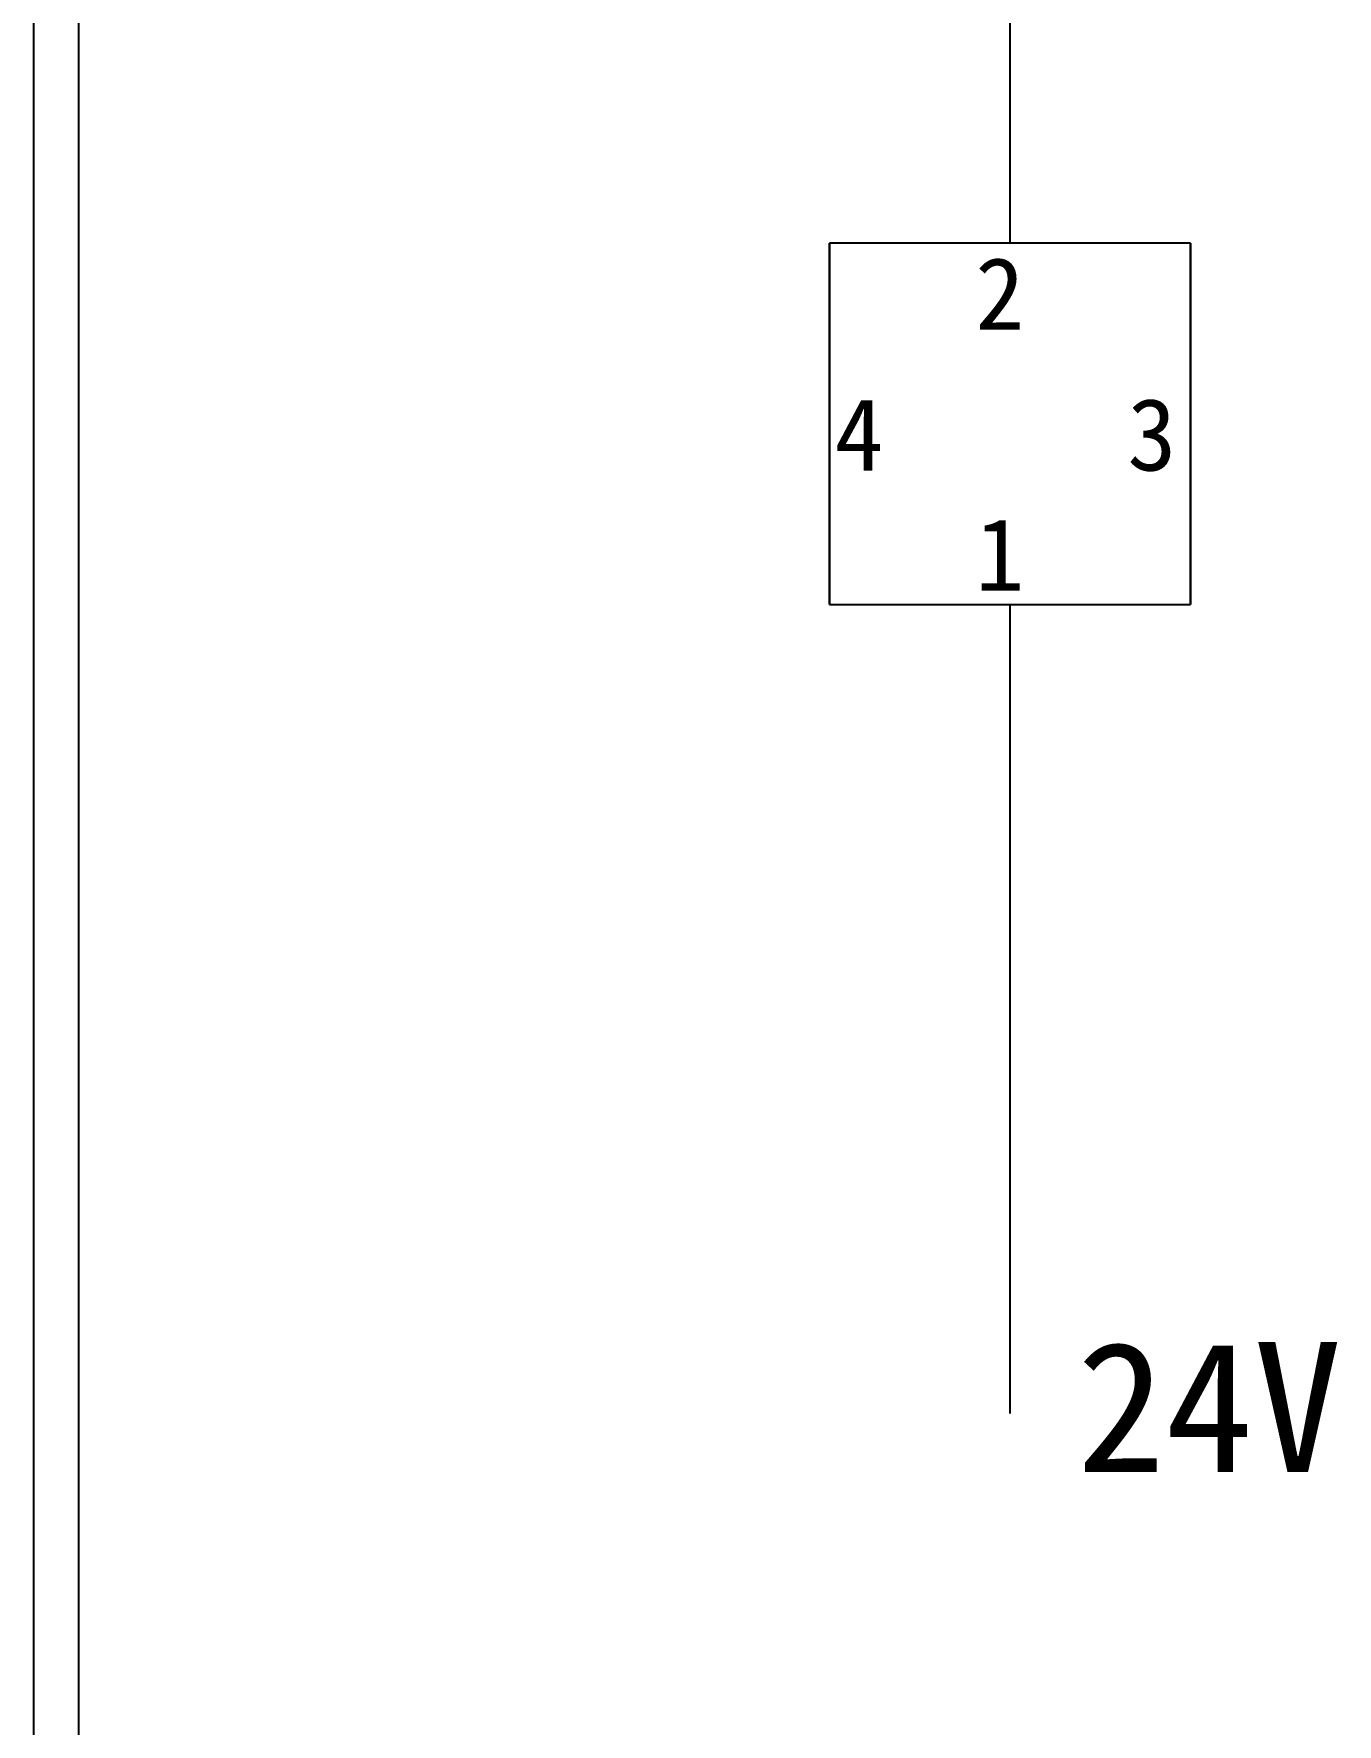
# Model space of a CAD drawing. Extents: x 10 to 297, y 3 to 207.
# Drawn here: x 10 to 46.09, y 49.78 to 96.57 of the extents above; entities that cross this region are included whole.
import ezdxf

# ---------------------------------------------------------------- set-up
doc = ezdxf.new("R2010")
doc.units = 0
doc.layers.get('0').update_dxf_attribs({"linetype": 'CONTINUOUS'})
doc.layers.add('圖框層', color=7, linetype='CONTINUOUS')
doc.layers.add('標尺寸層', color=3, linetype='CONTINUOUS')
doc.styles.add('STSL', font='KAIU.TTF')

msp = doc.modelspace()

# ---------------------------------------------------------------- linework, layer by layer
for p, q in [((32.03, 80.771), (32.03, 90.771)), ((32.03, 90.771), (32.03, 80.771)), ((42.03, 90.771), (32.03, 90.771)), ((42.03, 80.771), (42.03, 90.771)), ((42.03, 90.771), (42.03, 80.771)), ((32.03, 80.771), (42.03, 80.771))]:
    msp.add_line(p, q)
at = {"layer": '圖框層', "color": 7}
for p, q in [((10, 3), (10, 206.969)), ((11.25, 4.25), (11.25, 205.719))]:
    msp.add_line(p, q, dxfattribs=at)
at = {"layer": '標尺寸層', "color": 7}
for p, q in [((37.03, 115.704), (37.03, 90.771)), ((37.03, 80.771), (37.03, 58.383))]:
    msp.add_line(p, q, dxfattribs=at)

# ---------------------------------------------------------------- texts
at = {"layer": '圖框層', "color": 4, "style": 'STSL'}
for s, height, p in [('2', 2, (36.069, 88.375)), ('4', 2, (32.171, 84.48)), ('3', 2, (40.28, 84.48)), ('1', 2, (36.069, 81.156)), ('24V', 3.6, (38.876, 56.762))]:
    msp.add_text(s, height=height, dxfattribs=at).set_placement(p)

doc.saveas('drawing.dxf')
